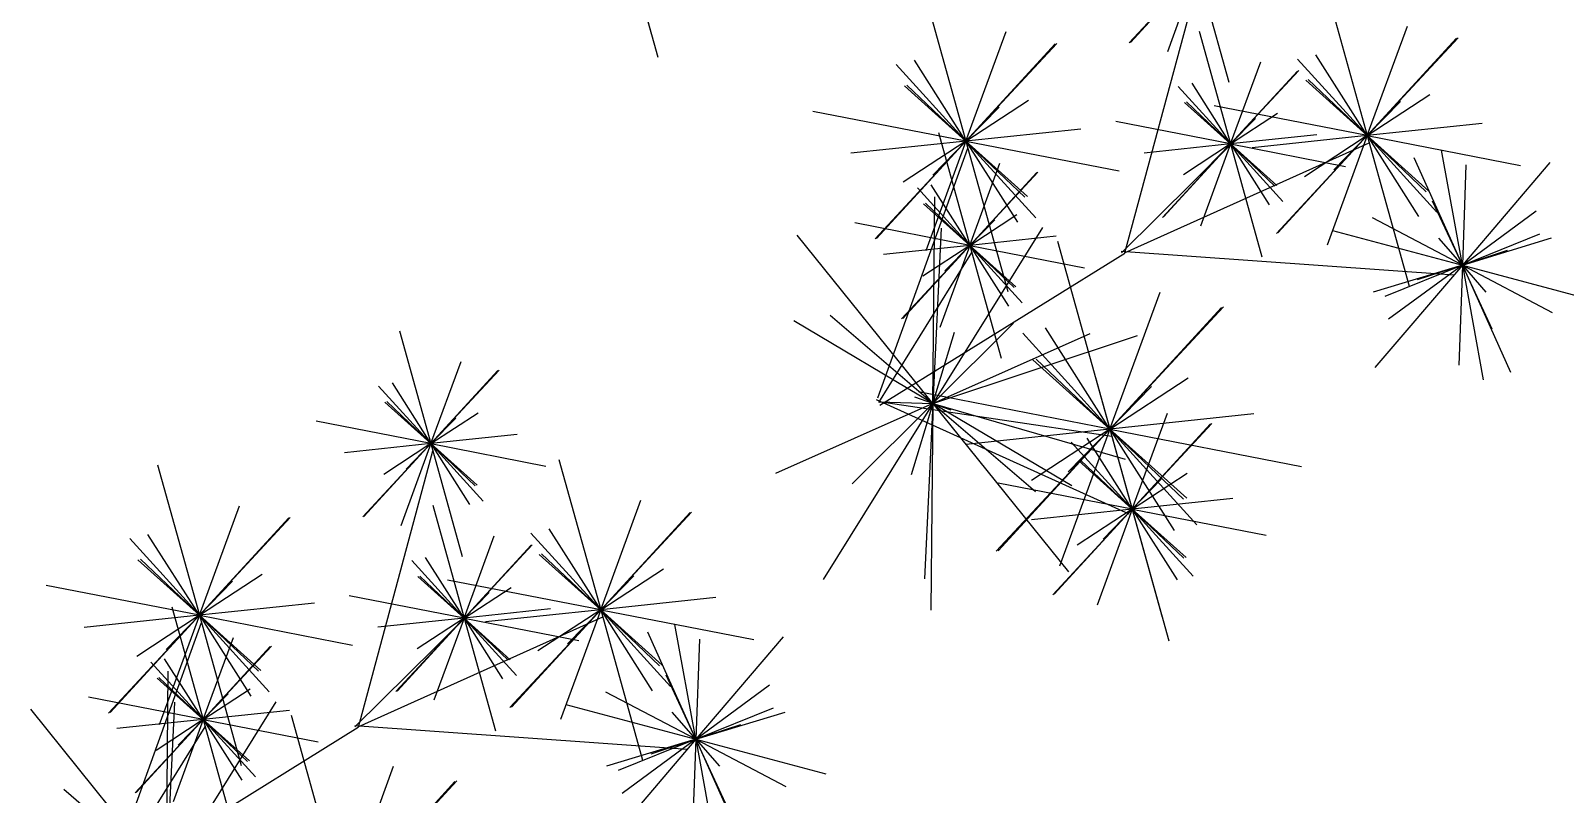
# Model space of a CAD drawing. Extents: x 2634 to 2816, y 1224 to 1357.
# Drawn here: x 2649.946 to 2651.578, y 1302.861 to 1303.673 of the extents above; entities that cross this region are included whole.
import ezdxf

# ---------------------------------------------------------------- set-up
doc = ezdxf.new("R2010")
doc.units = 0
doc.header["$LTSCALE"] = 35
doc.layers.add('FRACA', color=2, linetype='CONTINUOUS')

msp = doc.modelspace()

# ---------------------------------------------------------------- linework, layer by layer
at = {"layer": 'FRACA', "extrusion": (0.784934, 0.218464, -0.579786)}
for p, q in [((2650.55, 1303.8702, -0.1847), (2650.6057, 1303.6703, -0.1847)), ((2650.5738, 1303.7851, 0.1657), (2650.6127, 1303.6452, 0.1657)), ((2651.1868, 1303.7384, -0.044), (2651.1156, 1303.6608, -0.1103)), ((2651.1868, 1303.7384, -0.044), (2651.2202, 1303.6185, -0.044)), ((2650.896, 1303.7158, -0.2874), (2650.9405, 1303.5559, -0.2874)), ((2651.3229, 1303.7217, -0.196), (2651.3674, 1303.5618, -0.196)), ((2650.9405, 1303.5559, -0.2874), (2651.0355, 1303.6594, -0.1989)), ((2651.1887, 1303.6728, 0.1877), (2651.2221, 1303.5529, 0.1877)), ((2651.3674, 1303.5618, -0.196), (2651.4624, 1303.6653, -0.1076)), ((2651.2221, 1303.5529, 0.1877), (2651.2933, 1303.6305, 0.2541)), ((2650.9405, 1303.5559, -0.2874), (2650.8751, 1303.6148, -0.1466)), ((2650.9405, 1303.5559, -0.2874), (2650.8778, 1303.6155, -0.4291)), ((2651.3674, 1303.5618, -0.196), (2651.3019, 1303.6206, -0.0553)), ((2651.3674, 1303.5618, -0.196), (2651.3046, 1303.6213, -0.3377)), ((2651.2221, 1303.5529, 0.1877), (2651.173, 1303.597, 0.2933)), ((2651.2221, 1303.5529, 0.1877), (2651.175, 1303.5976, 0.0815)), ((2651.3674, 1303.5618, -0.196), (2651.2044, 1303.5935, -0.1975)), ((2650.9405, 1303.5559, -0.2874), (2650.7776, 1303.5876, -0.2889)), ((2650.9112, 1303.565, -0.03), (2650.9446, 1303.4451, -0.03)), ((2651.2221, 1303.5529, 0.1877), (2651.0998, 1303.5767, 0.1866)), ((2651.3674, 1303.5618, -0.196), (2651.2724, 1303.4583, -0.2845)), ((2651.3674, 1303.5618, -0.196), (2651.4328, 1303.5029, -0.3368)), ((2651.3674, 1303.5618, -0.196), (2651.5303, 1303.5301, -0.1946)), ((2651.3674, 1303.5618, -0.196), (2651.4301, 1303.5022, -0.0544)), ((2651.3674, 1303.5618, -0.196), (2651.4119, 1303.4018, -0.196)), ((2650.9405, 1303.5559, -0.2874), (2650.8455, 1303.4524, -0.3759)), ((2650.9405, 1303.5559, -0.2874), (2651.006, 1303.4971, -0.4282)), ((2650.9405, 1303.5559, -0.2874), (2651.1035, 1303.5242, -0.286)), ((2650.9405, 1303.5559, -0.2874), (2651.0033, 1303.4963, -0.1457)), ((2650.9405, 1303.5559, -0.2874), (2650.985, 1303.396, -0.2874)), ((2651.2221, 1303.5529, 0.1877), (2651.1508, 1303.4753, 0.1214)), ((2651.2221, 1303.5529, 0.1877), (2651.2711, 1303.5088, 0.0821)), ((2651.2221, 1303.5529, 0.1877), (2651.3443, 1303.5291, 0.1888)), ((2651.2221, 1303.5529, 0.1877), (2651.2691, 1303.5082, 0.294)), ((2651.2221, 1303.5529, 0.1877), (2651.2554, 1303.4329, 0.1877)), ((2650.9446, 1303.4451, -0.03), (2651.0159, 1303.5227, 0.0363)), ((2650.9446, 1303.4451, -0.03), (2650.8955, 1303.4892, 0.0755)), ((2650.9446, 1303.4451, -0.03), (2650.8975, 1303.4898, -0.1363)), ((2650.9446, 1303.4451, -0.03), (2650.8224, 1303.4689, -0.0311)), ((2651.038, 1303.4496, -0.1847), (2651.0936, 1303.2497, -0.1847)), ((2650.9446, 1303.4451, -0.03), (2650.8734, 1303.3675, -0.0964)), ((2650.9446, 1303.4451, -0.03), (2650.9937, 1303.401, -0.1356)), ((2650.9446, 1303.4451, -0.03), (2651.0668, 1303.4213, -0.029)), ((2650.9446, 1303.4451, -0.03), (2650.9917, 1303.4004, 0.0762)), ((2650.9446, 1303.4451, -0.03), (2650.978, 1303.3252, -0.03)), ((2651.0936, 1303.2497, -0.1847), (2651.2124, 1303.3791, -0.0741)), ((2650.3381, 1303.3542, -0.044), (2650.3714, 1303.2343, -0.044)), ((2651.0936, 1303.2497, -0.1847), (2651.0118, 1303.3233, -0.0088)), ((2651.0936, 1303.2497, -0.1847), (2651.0152, 1303.3242, -0.3618)), ((2650.3714, 1303.2343, -0.044), (2650.4427, 1303.3119, 0.0224)), ((2651.0784, 1303.3046, 0.1657), (2651.1174, 1303.1647, 0.1657)), ((2651.0936, 1303.2497, -0.1847), (2650.8899, 1303.2894, -0.1866)), ((2650.3714, 1303.2343, -0.044), (2650.3223, 1303.2784, 0.0616)), ((2650.3714, 1303.2343, -0.044), (2650.3244, 1303.279, -0.1502)), ((2650.3714, 1303.2343, -0.044), (2650.2492, 1303.2581, -0.0451)), ((2651.1174, 1303.1647, 0.1657), (2651.2005, 1303.2552, 0.2431)), ((2650.3714, 1303.2343, -0.044), (2650.3002, 1303.1567, -0.1103)), ((2650.3714, 1303.2343, -0.044), (2650.4205, 1303.1902, -0.1496)), ((2650.3714, 1303.2343, -0.044), (2650.4937, 1303.2105, -0.0429)), ((2650.3714, 1303.2343, -0.044), (2650.4185, 1303.1896, 0.0623)), ((2650.3714, 1303.2343, -0.044), (2650.4048, 1303.1143, -0.044)), ((2651.0936, 1303.2497, -0.1847), (2650.9749, 1303.1204, -0.2953)), ((2651.0936, 1303.2497, -0.1847), (2651.1755, 1303.1762, -0.3607)), ((2651.0936, 1303.2497, -0.1847), (2651.2974, 1303.2101, -0.1829)), ((2651.0936, 1303.2497, -0.1847), (2651.1721, 1303.1752, -0.0077)), ((2651.0936, 1303.2497, -0.1847), (2651.1493, 1303.0498, -0.1847)), ((2650.0806, 1303.2117, -0.2874), (2650.1251, 1303.0518, -0.2874)), ((2650.5075, 1303.2176, -0.196), (2650.552, 1303.0576, -0.196)), ((2651.1174, 1303.1647, 0.1657), (2651.0601, 1303.2162, 0.2889)), ((2651.1174, 1303.1647, 0.1657), (2651.0625, 1303.2168, 0.0418)), ((2651.1174, 1303.1647, 0.1657), (2650.9748, 1303.1924, 0.1644)), ((2650.1251, 1303.0518, -0.2874), (2650.2201, 1303.1553, -0.1989)), ((2650.3733, 1303.1687, 0.1877), (2650.4067, 1303.0488, 0.1877)), ((2650.552, 1303.0576, -0.196), (2650.647, 1303.1611, -0.1076)), ((2651.1174, 1303.1647, 0.1657), (2651.0343, 1303.0741, 0.0883)), ((2651.1174, 1303.1647, 0.1657), (2651.1747, 1303.1132, 0.0425)), ((2651.1174, 1303.1647, 0.1657), (2651.26, 1303.1369, 0.167)), ((2651.1174, 1303.1647, 0.1657), (2651.1723, 1303.1125, 0.2897)), ((2651.1174, 1303.1647, 0.1657), (2651.1563, 1303.0247, 0.1657)), ((2650.4067, 1303.0488, 0.1877), (2650.4779, 1303.1264, 0.2541)), ((2650.1251, 1303.0518, -0.2874), (2650.0597, 1303.1106, -0.1466)), ((2650.1251, 1303.0518, -0.2874), (2650.0624, 1303.1114, -0.4291)), ((2650.552, 1303.0576, -0.196), (2650.4865, 1303.1165, -0.0553)), ((2650.552, 1303.0576, -0.196), (2650.4892, 1303.1172, -0.3377)), ((2650.4067, 1303.0488, 0.1877), (2650.3576, 1303.0929, 0.2933)), ((2650.4067, 1303.0488, 0.1877), (2650.3596, 1303.0935, 0.0815)), ((2650.552, 1303.0576, -0.196), (2650.389, 1303.0893, -0.1975)), ((2650.1251, 1303.0518, -0.2874), (2649.9622, 1303.0835, -0.2889)), ((2650.4067, 1303.0488, 0.1877), (2650.2844, 1303.0725, 0.1866)), ((2650.0958, 1303.0609, -0.03), (2650.1292, 1302.941, -0.03)), ((2650.552, 1303.0576, -0.196), (2650.457, 1302.9541, -0.2845)), ((2650.552, 1303.0576, -0.196), (2650.6174, 1302.9988, -0.3368)), ((2650.552, 1303.0576, -0.196), (2650.7149, 1303.0259, -0.1946)), ((2650.552, 1303.0576, -0.196), (2650.6147, 1302.9981, -0.0544)), ((2650.552, 1303.0576, -0.196), (2650.5965, 1302.8977, -0.196)), ((2650.1251, 1303.0518, -0.2874), (2650.0301, 1302.9483, -0.3759)), ((2650.1251, 1303.0518, -0.2874), (2650.1906, 1302.993, -0.4282)), ((2650.1251, 1303.0518, -0.2874), (2650.2881, 1303.0201, -0.286)), ((2650.1251, 1303.0518, -0.2874), (2650.1879, 1302.9922, -0.1457)), ((2650.1251, 1303.0518, -0.2874), (2650.1696, 1302.8919, -0.2874)), ((2650.4067, 1303.0488, 0.1877), (2650.3354, 1302.9711, 0.1214)), ((2650.4067, 1303.0488, 0.1877), (2650.4557, 1303.0046, 0.0821)), ((2650.4067, 1303.0488, 0.1877), (2650.5289, 1303.025, 0.1888)), ((2650.4067, 1303.0488, 0.1877), (2650.4537, 1303.0041, 0.294)), ((2650.4067, 1303.0488, 0.1877), (2650.44, 1302.9288, 0.1877)), ((2650.1292, 1302.941, -0.03), (2650.2005, 1303.0186, 0.0363)), ((2650.1292, 1302.941, -0.03), (2650.0801, 1302.9851, 0.0755)), ((2650.1292, 1302.941, -0.03), (2650.0821, 1302.9857, -0.1363)), ((2650.1292, 1302.941, -0.03), (2650.007, 1302.9648, -0.0311)), ((2650.1292, 1302.941, -0.03), (2650.058, 1302.8634, -0.0964)), ((2650.1292, 1302.941, -0.03), (2650.1783, 1302.8969, -0.1356)), ((2650.1292, 1302.941, -0.03), (2650.2515, 1302.9172, -0.029)), ((2650.1292, 1302.941, -0.03), (2650.1763, 1302.8963, 0.0762)), ((2650.1292, 1302.941, -0.03), (2650.1626, 1302.821, -0.03)), ((2650.2226, 1302.9455, -0.1847), (2650.2783, 1302.7456, -0.1847)), ((2650.2783, 1302.7456, -0.1847), (2650.397, 1302.875, -0.0741))]:
    msp.add_line(p, q, dxfattribs=at)
at = {"layer": 'FRACA', "extrusion": (-0.26813, 0.963383, -1.83772e-16)}
for p, q in [((2651.1096, 1303.4372, 0.0007), (2651.189, 1303.7308, -0.044)), ((2650.8469, 1303.2829, 0.0036), (2650.9427, 1303.5483, -0.2874)), ((2651.1093, 1303.4373), (2651.3695, 1303.5541, -0.196)), ((2650.8477, 1303.2779, 0.0043), (2650.9467, 1303.4375, -0.03)), ((2650.8491, 1303.2752, 0.0036), (2651.1094, 1303.4369, 0.0007)), ((2650.8481, 1303.279, 0.0029), (2651.0958, 1303.2421, -0.1847)), ((2650.2942, 1302.933, 0.0007), (2650.3736, 1303.2266, -0.044)), ((2650.0315, 1302.7787, 0.0036), (2650.1273, 1303.0442, -0.2874)), ((2650.2939, 1302.9332), (2650.5541, 1303.05, -0.196)), ((2650.0323, 1302.7738, 0.0043), (2650.1314, 1302.9333, -0.03)), ((2650.0337, 1302.7711, 0.0036), (2650.294, 1302.9328, 0.0007))]:
    msp.add_line(p, q, dxfattribs=at)
at = {"layer": 'FRACA', "extrusion": (0.336367, 0.093618, 0.937066)}
for p, q in [((2651.1143, 1303.6604, 0.0206), (2651.1868, 1303.7384, -0.044)), ((2650.9405, 1303.5559, -0.2874), (2651.0372, 1303.6599, -0.3735)), ((2651.3674, 1303.5618, -0.196), (2651.464, 1303.6657, -0.2821)), ((2651.2221, 1303.5529, 0.1877), (2651.2945, 1303.6309, 0.1232)), ((2651.2707, 1303.4578, -0.11), (2651.3674, 1303.5618, -0.196)), ((2650.8439, 1303.452, -0.2013), (2650.9405, 1303.5559, -0.2874)), ((2651.1496, 1303.4749, 0.2523), (2651.2221, 1303.5529, 0.1877)), ((2650.9446, 1303.4451, -0.03), (2651.0171, 1303.5231, -0.0946)), ((2650.8721, 1303.3671, 0.0345), (2650.9446, 1303.4451, -0.03)), ((2651.0936, 1303.2497, -0.1847), (2651.2145, 1303.3797, -0.2924)), ((2650.3714, 1303.2343, -0.044), (2650.4439, 1303.3123, -0.1085)), ((2651.1174, 1303.1647, 0.1657), (2651.202, 1303.2556, 0.0904)), ((2650.299, 1303.1563, 0.0206), (2650.3714, 1303.2343, -0.044)), ((2650.9728, 1303.1198, -0.0771), (2651.0936, 1303.2497, -0.1847)), ((2650.1251, 1303.0518, -0.2874), (2650.2218, 1303.1558, -0.3735)), ((2650.552, 1303.0576, -0.196), (2650.6486, 1303.1616, -0.2821)), ((2651.0328, 1303.0737, 0.241), (2651.1174, 1303.1647, 0.1657)), ((2650.4067, 1303.0488, 0.1877), (2650.4791, 1303.1267, 0.1232)), ((2650.4553, 1302.9537, -0.11), (2650.552, 1303.0576, -0.196)), ((2650.0285, 1302.9478, -0.2013), (2650.1251, 1303.0518, -0.2874)), ((2650.3342, 1302.9708, 0.2523), (2650.4067, 1303.0488, 0.1877)), ((2650.1292, 1302.941, -0.03), (2650.2017, 1303.019, -0.0946)), ((2650.0567, 1302.863, 0.0345), (2650.1292, 1302.941, -0.03)), ((2650.2783, 1302.7456, -0.1847), (2650.3991, 1302.8756, -0.2924))]:
    msp.add_line(p, q, dxfattribs=at)
at = {"layer": 'FRACA', "extrusion": (-0.801363, -0.443394, -0.401521)}
for p, q in [((2651.1868, 1303.7384, -0.044), (2651.1548, 1303.651, -0.0518)), ((2651.3674, 1303.5618, -0.196), (2651.4101, 1303.6782, -0.1856)), ((2650.9405, 1303.5559, -0.2874), (2650.9833, 1303.6724, -0.2769)), ((2651.2932, 1303.6432, -0.1381), (2651.3674, 1303.5618, -0.196)), ((2651.3674, 1303.5618, -0.196), (2651.3126, 1303.6478, -0.2675)), ((2650.8664, 1303.6374, -0.2294), (2650.9405, 1303.5559, -0.2874)), ((2650.9405, 1303.5559, -0.2874), (2650.8858, 1303.642, -0.3588)), ((2651.2221, 1303.5529, 0.1877), (2651.2541, 1303.6403, 0.1956)), ((2651.1664, 1303.614, 0.2312), (2651.2221, 1303.5529, 0.1877)), ((2651.2221, 1303.5529, 0.1877), (2651.181, 1303.6174, 0.1342)), ((2650.9405, 1303.5559, -0.2874), (2651.0072, 1303.5996, -0.383)), ((2651.3674, 1303.5618, -0.196), (2651.4341, 1303.6054, -0.2917)), ((2651.3674, 1303.5618, -0.196), (2651.4027, 1303.5981, -0.0823)), ((2650.9405, 1303.5559, -0.2874), (2650.9759, 1303.5922, -0.1737)), ((2651.2221, 1303.5529, 0.1877), (2651.2721, 1303.5856, 0.116)), ((2651.2221, 1303.5529, 0.1877), (2651.2486, 1303.5801, 0.273)), ((2651.3674, 1303.5618, -0.196), (2651.3007, 1303.5181, -0.1004)), ((2651.3674, 1303.5618, -0.196), (2651.3246, 1303.4453, -0.2065)), ((2651.3674, 1303.5618, -0.196), (2651.332, 1303.5254, -0.3098)), ((2651.3674, 1303.5618, -0.196), (2651.4221, 1303.4757, -0.1246)), ((2651.3674, 1303.5618, -0.196), (2651.4415, 1303.4803, -0.254)), ((2650.9405, 1303.5559, -0.2874), (2650.8738, 1303.5122, -0.1918)), ((2650.9405, 1303.5559, -0.2874), (2650.8978, 1303.4394, -0.2979)), ((2650.9405, 1303.5559, -0.2874), (2650.9052, 1303.5196, -0.4011)), ((2650.9405, 1303.5559, -0.2874), (2650.9953, 1303.4699, -0.216)), ((2650.9405, 1303.5559, -0.2874), (2651.0147, 1303.4744, -0.3454)), ((2651.2221, 1303.5529, 0.1877), (2651.172, 1303.5201, 0.2595)), ((2651.2221, 1303.5529, 0.1877), (2651.19, 1303.4655, 0.1799)), ((2651.2221, 1303.5529, 0.1877), (2651.1955, 1303.5257, 0.1024)), ((2651.2221, 1303.5529, 0.1877), (2651.2631, 1303.4883, 0.2413)), ((2651.2221, 1303.5529, 0.1877), (2651.2777, 1303.4918, 0.1442)), ((2650.9446, 1303.4451, -0.03), (2650.9767, 1303.5325, -0.0222)), ((2650.889, 1303.5062, 0.0135), (2650.9446, 1303.4451, -0.03)), ((2650.9446, 1303.4451, -0.03), (2650.9035, 1303.5096, -0.0836)), ((2650.9446, 1303.4451, -0.03), (2650.9946, 1303.4779, -0.1018)), ((2650.9446, 1303.4451, -0.03), (2650.9711, 1303.4723, 0.0553)), ((2650.9446, 1303.4451, -0.03), (2650.8946, 1303.4123, 0.0417)), ((2650.9446, 1303.4451, -0.03), (2650.9126, 1303.3577, -0.0379)), ((2650.9446, 1303.4451, -0.03), (2650.9181, 1303.4179, -0.1153)), ((2650.9446, 1303.4451, -0.03), (2650.9857, 1303.3806, 0.0235)), ((2650.9446, 1303.4451, -0.03), (2651.0002, 1303.384, -0.0735)), ((2651.0936, 1303.2497, -0.1847), (2651.1471, 1303.3953, -0.1716)), ((2651.001, 1303.3516, -0.1122), (2651.0936, 1303.2497, -0.1847)), ((2651.0936, 1303.2497, -0.1847), (2651.0252, 1303.3573, -0.274)), ((2650.3714, 1303.2343, -0.044), (2650.4035, 1303.3216, -0.0361)), ((2651.0936, 1303.2497, -0.1847), (2651.177, 1303.3043, -0.3043)), ((2650.3158, 1303.2954, -0.0005), (2650.3714, 1303.2343, -0.044)), ((2650.3714, 1303.2343, -0.044), (2650.3304, 1303.2988, -0.0975)), ((2651.0936, 1303.2497, -0.1847), (2651.1379, 1303.2951, -0.0426)), ((2650.3714, 1303.2343, -0.044), (2650.4215, 1303.267, -0.1157)), ((2650.3714, 1303.2343, -0.044), (2650.398, 1303.2615, 0.0413)), ((2651.1174, 1303.1647, 0.1657), (2651.1548, 1303.2666, 0.1749)), ((2650.3714, 1303.2343, -0.044), (2650.3214, 1303.2015, 0.0278)), ((2650.3714, 1303.2343, -0.044), (2650.3394, 1303.1469, -0.0518)), ((2650.3714, 1303.2343, -0.044), (2650.3449, 1303.207, -0.1293)), ((2650.3714, 1303.2343, -0.044), (2650.4125, 1303.1697, 0.0096)), ((2650.3714, 1303.2343, -0.044), (2650.427, 1303.1732, -0.0875)), ((2651.0936, 1303.2497, -0.1847), (2651.0103, 1303.1951, -0.0652)), ((2651.0936, 1303.2497, -0.1847), (2651.0402, 1303.1041, -0.1978)), ((2651.0936, 1303.2497, -0.1847), (2651.0494, 1303.2043, -0.3269)), ((2651.0525, 1303.236, 0.2165), (2651.1174, 1303.1647, 0.1657)), ((2651.1174, 1303.1647, 0.1657), (2651.0695, 1303.24, 0.1032)), ((2651.0936, 1303.2497, -0.1847), (2651.1621, 1303.1421, -0.0955)), ((2651.0936, 1303.2497, -0.1847), (2651.1863, 1303.1479, -0.2572)), ((2651.1174, 1303.1647, 0.1657), (2651.1757, 1303.2029, 0.082)), ((2651.1174, 1303.1647, 0.1657), (2651.1483, 1303.1964, 0.2652)), ((2650.552, 1303.0576, -0.196), (2650.5947, 1303.1741, -0.1856)), ((2650.1251, 1303.0518, -0.2874), (2650.1679, 1303.1683, -0.2769)), ((2651.1174, 1303.1647, 0.1657), (2651.059, 1303.1265, 0.2494)), ((2651.1174, 1303.1647, 0.1657), (2651.08, 1303.0627, 0.1565)), ((2651.1174, 1303.1647, 0.1657), (2651.0864, 1303.1329, 0.0662)), ((2651.1174, 1303.1647, 0.1657), (2651.1653, 1303.0894, 0.2282)), ((2651.1174, 1303.1647, 0.1657), (2651.1823, 1303.0934, 0.115)), ((2650.1251, 1303.0518, -0.2874), (2650.0704, 1303.1378, -0.3588)), ((2650.4778, 1303.1391, -0.1381), (2650.552, 1303.0576, -0.196)), ((2650.552, 1303.0576, -0.196), (2650.4972, 1303.1437, -0.2675)), ((2650.051, 1303.1333, -0.2294), (2650.1251, 1303.0518, -0.2874)), ((2650.4067, 1303.0488, 0.1877), (2650.4387, 1303.1361, 0.1956)), ((2650.351, 1303.1099, 0.2312), (2650.4067, 1303.0488, 0.1877)), ((2650.4067, 1303.0488, 0.1877), (2650.3656, 1303.1133, 0.1342)), ((2650.1251, 1303.0518, -0.2874), (2650.1918, 1303.0955, -0.383)), ((2650.1251, 1303.0518, -0.2874), (2650.1605, 1303.0881, -0.1737)), ((2650.552, 1303.0576, -0.196), (2650.6187, 1303.1013, -0.2917)), ((2650.552, 1303.0576, -0.196), (2650.5873, 1303.0939, -0.0823)), ((2650.4067, 1303.0488, 0.1877), (2650.4567, 1303.0815, 0.116)), ((2650.4067, 1303.0488, 0.1877), (2650.4332, 1303.076, 0.273)), ((2650.552, 1303.0576, -0.196), (2650.4853, 1303.014, -0.1004)), ((2650.552, 1303.0576, -0.196), (2650.5092, 1302.9411, -0.2065)), ((2650.552, 1303.0576, -0.196), (2650.5166, 1303.0213, -0.3098)), ((2650.552, 1303.0576, -0.196), (2650.6067, 1302.9716, -0.1246)), ((2650.552, 1303.0576, -0.196), (2650.6261, 1302.9762, -0.254)), ((2650.1251, 1303.0518, -0.2874), (2650.0584, 1303.0081, -0.1918)), ((2650.1251, 1303.0518, -0.2874), (2650.0824, 1302.9353, -0.2979)), ((2650.1251, 1303.0518, -0.2874), (2650.0898, 1303.0155, -0.4011)), ((2650.1251, 1303.0518, -0.2874), (2650.1799, 1302.9657, -0.216)), ((2650.1251, 1303.0518, -0.2874), (2650.1993, 1302.9703, -0.3454)), ((2650.4067, 1303.0488, 0.1877), (2650.3566, 1303.016, 0.2595)), ((2650.4067, 1303.0488, 0.1877), (2650.3746, 1302.9614, 0.1799)), ((2650.4067, 1303.0488, 0.1877), (2650.3801, 1303.0215, 0.1024)), ((2650.4067, 1303.0488, 0.1877), (2650.4477, 1302.9842, 0.2413)), ((2650.4067, 1303.0488, 0.1877), (2650.4623, 1302.9877, 0.1442)), ((2650.1292, 1302.941, -0.03), (2650.1613, 1303.0283, -0.0222)), ((2650.0736, 1303.0021, 0.0135), (2650.1292, 1302.941, -0.03)), ((2650.1292, 1302.941, -0.03), (2650.0881, 1303.0055, -0.0836)), ((2650.1292, 1302.941, -0.03), (2650.1792, 1302.9737, -0.1018)), ((2650.1292, 1302.941, -0.03), (2650.1558, 1302.9682, 0.0553)), ((2650.1292, 1302.941, -0.03), (2650.0792, 1302.9082, 0.0417)), ((2650.1292, 1302.941, -0.03), (2650.0972, 1302.8536, -0.0379)), ((2650.1292, 1302.941, -0.03), (2650.1027, 1302.9137, -0.1153)), ((2650.1292, 1302.941, -0.03), (2650.1703, 1302.8764, 0.0235)), ((2650.1292, 1302.941, -0.03), (2650.1848, 1302.8799, -0.0735)), ((2650.2783, 1302.7456, -0.1847), (2650.3317, 1302.8912, -0.1716))]:
    msp.add_line(p, q, dxfattribs=at)
at = {"layer": 'FRACA', "extrusion": (0.261757, 0.706282, -0.657761)}
for p, q in [((2651.0629, 1303.5688, -0.2686), (2650.9405, 1303.5559, -0.2874)), ((2651.3139, 1303.5626, 0.2018), (2651.2221, 1303.5529, 0.1877)), ((2651.3674, 1303.5618, -0.196), (2651.245, 1303.5488, -0.2148)), ((2651.4898, 1303.5747, -0.1773), (2651.3674, 1303.5618, -0.196)), ((2650.9405, 1303.5559, -0.2874), (2650.8181, 1303.543, -0.3062)), ((2651.2221, 1303.5529, 0.1877), (2651.1302, 1303.5432, 0.1736)), ((2651.0364, 1303.4548, -0.0159), (2650.9446, 1303.4451, -0.03)), ((2650.9446, 1303.4451, -0.03), (2650.8528, 1303.4354, -0.0441)), ((2651.2466, 1303.2659, -0.1612), (2651.0936, 1303.2497, -0.1847)), ((2650.3714, 1303.2343, -0.044), (2650.2796, 1303.2246, -0.0581)), ((2650.4632, 1303.244, -0.0299), (2650.3714, 1303.2343, -0.044)), ((2651.0936, 1303.2497, -0.1847), (2650.9406, 1303.2335, -0.2082)), ((2651.2245, 1303.176, 0.1822), (2651.1174, 1303.1647, 0.1657)), ((2651.1174, 1303.1647, 0.1657), (2651.0103, 1303.1534, 0.1493)), ((2650.2475, 1303.0647, -0.2686), (2650.1251, 1303.0518, -0.2874)), ((2650.4985, 1303.0585, 0.2018), (2650.4067, 1303.0488, 0.1877)), ((2650.552, 1303.0576, -0.196), (2650.4296, 1303.0447, -0.2148)), ((2650.6744, 1303.0706, -0.1773), (2650.552, 1303.0576, -0.196)), ((2650.1251, 1303.0518, -0.2874), (2650.0027, 1303.0389, -0.3062)), ((2650.4067, 1303.0488, 0.1877), (2650.3148, 1303.0391, 0.1736)), ((2650.1292, 1302.941, -0.03), (2650.0374, 1302.9313, -0.0441)), ((2650.221, 1302.9507, -0.0159), (2650.1292, 1302.941, -0.03))]:
    msp.add_line(p, q, dxfattribs=at)
at = {"layer": 'FRACA', "extrusion": (0.509604, 0.710718, -0.484958)}
for p, q in [((2651.106, 1303.4372, 0.0052), (2651.22, 1303.5501, 0.1897)), ((2650.845, 1303.2814, 0.0081), (2651.1139, 1303.1597, 0.1691)), ((2650.2906, 1302.9331, 0.0052), (2650.4046, 1303.046, 0.1897))]:
    msp.add_line(p, q, dxfattribs=at)
at = {"layer": 'FRACA', "extrusion": (0.744227, -0.659012, 0.108762)}
for p, q in [((2651.4686, 1303.4241, 0.0499), (2651.4464, 1303.5462, -0.0258)), ((2651.4686, 1303.4241, 0.0499), (2651.4174, 1303.5381, 0.124)), ((2651.5616, 1303.5331, 0.0738), (2651.4686, 1303.4241, 0.0499)), ((2651.4686, 1303.4241, 0.0499), (2651.5635, 1303.453, -0.0562)), ((2651.4686, 1303.4241, 0.0499), (2651.5165, 1303.4399, 0.1861)), ((2651.4686, 1303.4241, 0.0499), (2651.3736, 1303.3953, 0.1559)), ((2651.4686, 1303.4241, 0.0499), (2651.3755, 1303.3152, 0.0259)), ((2651.4686, 1303.4241, 0.0499), (2651.4206, 1303.4084, -0.0864)), ((2651.4686, 1303.4241, 0.0499), (2651.5197, 1303.3102, -0.0243)), ((2651.4686, 1303.4241, 0.0499), (2651.4907, 1303.3021, 0.1255)), ((2650.6532, 1302.92, 0.0499), (2650.631, 1303.0421, -0.0258)), ((2650.6532, 1302.92, 0.0499), (2650.602, 1303.034, 0.124)), ((2650.7462, 1303.029, 0.0738), (2650.6532, 1302.92, 0.0499)), ((2650.6532, 1302.92, 0.0499), (2650.7481, 1302.9488, -0.0562)), ((2650.6532, 1302.92, 0.0499), (2650.7011, 1302.9358, 0.1861)), ((2650.6532, 1302.92, 0.0499), (2650.5582, 1302.8912, 0.1559)), ((2650.6532, 1302.92, 0.0499), (2650.5602, 1302.811, 0.0259)), ((2650.6532, 1302.92, 0.0499), (2650.6052, 1302.9043, -0.0864)), ((2650.6532, 1302.92, 0.0499), (2650.7043, 1302.806, -0.0243)), ((2650.6532, 1302.92, 0.0499), (2650.6753, 1302.798, 0.1255))]:
    msp.add_line(p, q, dxfattribs=at)
at = {"layer": 'FRACA', "extrusion": (-0.342493, 0.21032, -0.915677)}
for p, q in [((2651.4724, 1303.5306, 0.0729), (2651.4686, 1303.4241, 0.0499)), ((2651.4686, 1303.4241, 0.0499), (2651.547, 1303.4818, 0.0009)), ((2651.4686, 1303.4241, 0.0499), (2651.3729, 1303.4744, 0.0643)), ((2651.4686, 1303.4241, 0.0499), (2651.4435, 1303.4529, 0.1519)), ((2651.4686, 1303.4241, 0.0499), (2651.5511, 1303.4574, 0.1127)), ((2651.4686, 1303.4241, 0.0499), (2651.386, 1303.3908, -0.013)), ((2651.4686, 1303.4241, 0.0499), (2651.3901, 1303.3665, 0.0988)), ((2651.4686, 1303.4241, 0.0499), (2651.4647, 1303.3177, 0.0268)), ((2651.4686, 1303.4241, 0.0499), (2651.4936, 1303.3954, -0.0522)), ((2651.4686, 1303.4241, 0.0499), (2651.5642, 1303.3739, 0.0354)), ((2650.657, 1303.0264, 0.0729), (2650.6532, 1302.92, 0.0499)), ((2650.6532, 1302.92, 0.0499), (2650.7316, 1302.9777, 0.0009)), ((2650.6532, 1302.92, 0.0499), (2650.5575, 1302.9702, 0.0643)), ((2650.6532, 1302.92, 0.0499), (2650.6281, 1302.9487, 0.1519)), ((2650.6532, 1302.92, 0.0499), (2650.7357, 1302.9533, 0.1127)), ((2650.6532, 1302.92, 0.0499), (2650.5706, 1302.8867, -0.013)), ((2650.6532, 1302.92, 0.0499), (2650.5747, 1302.8624, 0.0988)), ((2650.6532, 1302.92, 0.0499), (2650.6493, 1302.8136, 0.0268)), ((2650.6532, 1302.92, 0.0499), (2650.6782, 1302.8913, -0.0522)), ((2650.6532, 1302.92, 0.0499), (2650.7488, 1302.8698, 0.0354))]:
    msp.add_line(p, q, dxfattribs=at)
at = {"layer": 'FRACA', "extrusion": (0.684301, -0.641498, -0.346717)}
for p, q in [((2650.9053, 1303.277, 0.2732), (2650.9073, 1303.4966, 0.3906)), ((2651.022, 1303.4641, 0.1575), (2650.9053, 1303.277, 0.2732)), ((2650.9053, 1303.277, 0.2732), (2650.7611, 1303.4559, 0.1772)), ((2650.9053, 1303.277, 0.2732), (2651.1229, 1303.3494, 0.3702)), ((2650.9053, 1303.277, 0.2732), (2650.8863, 1303.2836, 0.025)), ((2650.9053, 1303.277, 0.2732), (2650.7886, 1303.0899, 0.3889)), ((2650.9053, 1303.277, 0.2732), (2650.9033, 1303.0574, 0.1558)), ((2650.9053, 1303.277, 0.2732), (2651.0496, 1303.0981, 0.3691)), ((2650.9053, 1303.277, 0.2732), (2650.9243, 1303.2704, 0.5214)), ((2650.0899, 1302.7729, 0.2732), (2650.0919, 1302.9925, 0.3906)), ((2650.2066, 1302.9599, 0.1575), (2650.0899, 1302.7729, 0.2732)), ((2650.0899, 1302.7729, 0.2732), (2649.9457, 1302.9518, 0.1772))]:
    msp.add_line(p, q, dxfattribs=at)
at = {"layer": 'FRACA', "extrusion": (0.995512, -0.015754, -0.093319)}
for p, q in [((2651.4686, 1303.4241, 0.0499), (2651.4369, 1303.4922, -0.0291)), ((2651.5002, 1303.3561, 0.1288), (2651.4686, 1303.4241, 0.0499)), ((2650.6532, 1302.92, 0.0499), (2650.6215, 1302.9881, -0.0291)), ((2650.6848, 1302.8519, 0.1288), (2650.6532, 1302.92, 0.0499))]:
    msp.add_line(p, q, dxfattribs=at)
at = {"layer": 'FRACA', "extrusion": (-0.908178, 0.025684, -0.417795)}
for p, q in [((2650.914, 1303.4634, 0.2657), (2650.9053, 1303.277, 0.2732)), ((2650.9053, 1303.277, 0.2732), (2650.7962, 1303.3705, 0.3925)), ((2650.9053, 1303.277, 0.2732), (2650.9911, 1303.3624, 0.4155)), ((2650.9053, 1303.277, 0.2732), (2650.9284, 1303.3528, 0.1041)), ((2650.9053, 1303.277, 0.2732), (2651.0728, 1303.3514, 0.2372)), ((2650.9053, 1303.277, 0.2732), (2650.7378, 1303.2026, 0.3092)), ((2650.9053, 1303.277, 0.2732), (2650.8195, 1303.1916, 0.1309)), ((2650.9053, 1303.277, 0.2732), (2650.8822, 1303.2012, 0.4423)), ((2650.9053, 1303.277, 0.2732), (2650.8966, 1303.0906, 0.2807)), ((2650.9053, 1303.277, 0.2732), (2651.0144, 1303.1835, 0.1539)), ((2650.0986, 1302.9593, 0.2657), (2650.0899, 1302.7729, 0.2732)), ((2650.0899, 1302.7729, 0.2732), (2649.9808, 1302.8664, 0.3925))]:
    msp.add_line(p, q, dxfattribs=at)
at = {"layer": 'FRACA', "extrusion": (-0.376266, 0.119452, 0.918779)}
for p, q in [((2651.3303, 1303.461, 0.025), (2651.4686, 1303.4241, 0.0499)), ((2651.4686, 1303.4241, 0.0499), (2651.6068, 1303.3872, 0.0747)), ((2650.5149, 1302.9569, 0.025), (2650.6532, 1302.92, 0.0499)), ((2650.6532, 1302.92, 0.0499), (2650.7915, 1302.8831, 0.0747))]:
    msp.add_line(p, q, dxfattribs=at)
at = {"layer": 'FRACA', "extrusion": (0.640296, 0.750269, 0.164675)}
for p, q in [((2651.1058, 1303.4388), (2651.4597, 1303.4137, 0.0476)), ((2650.2904, 1302.9347), (2650.6443, 1302.9096, 0.0476))]:
    msp.add_line(p, q, dxfattribs=at)
at = {"layer": 'FRACA', "extrusion": (0.636859, -0.060529, -0.7686)}
for p, q in [((2650.9053, 1303.277, 0.2732), (2650.7575, 1303.3647, 0.2001)), ((2651.0531, 1303.1894, 0.3463), (2650.9053, 1303.277, 0.2732))]:
    msp.add_line(p, q, dxfattribs=at)
at = {"layer": 'FRACA', "extrusion": (0.468773, 0.751208, -0.464692)}
msp.add_line((2650.8481, 1303.2787, 0.0073), (2650.9053, 1303.277, 0.2732), dxfattribs=at)
at = {"layer": 'FRACA', "extrusion": (0.362413, 0.316193, 0.876743)}
msp.add_line((2650.9053, 1303.277, 0.2732), (2651.1099, 1303.2178, 0.1442), dxfattribs=at)

doc.saveas('drawing.dxf')
